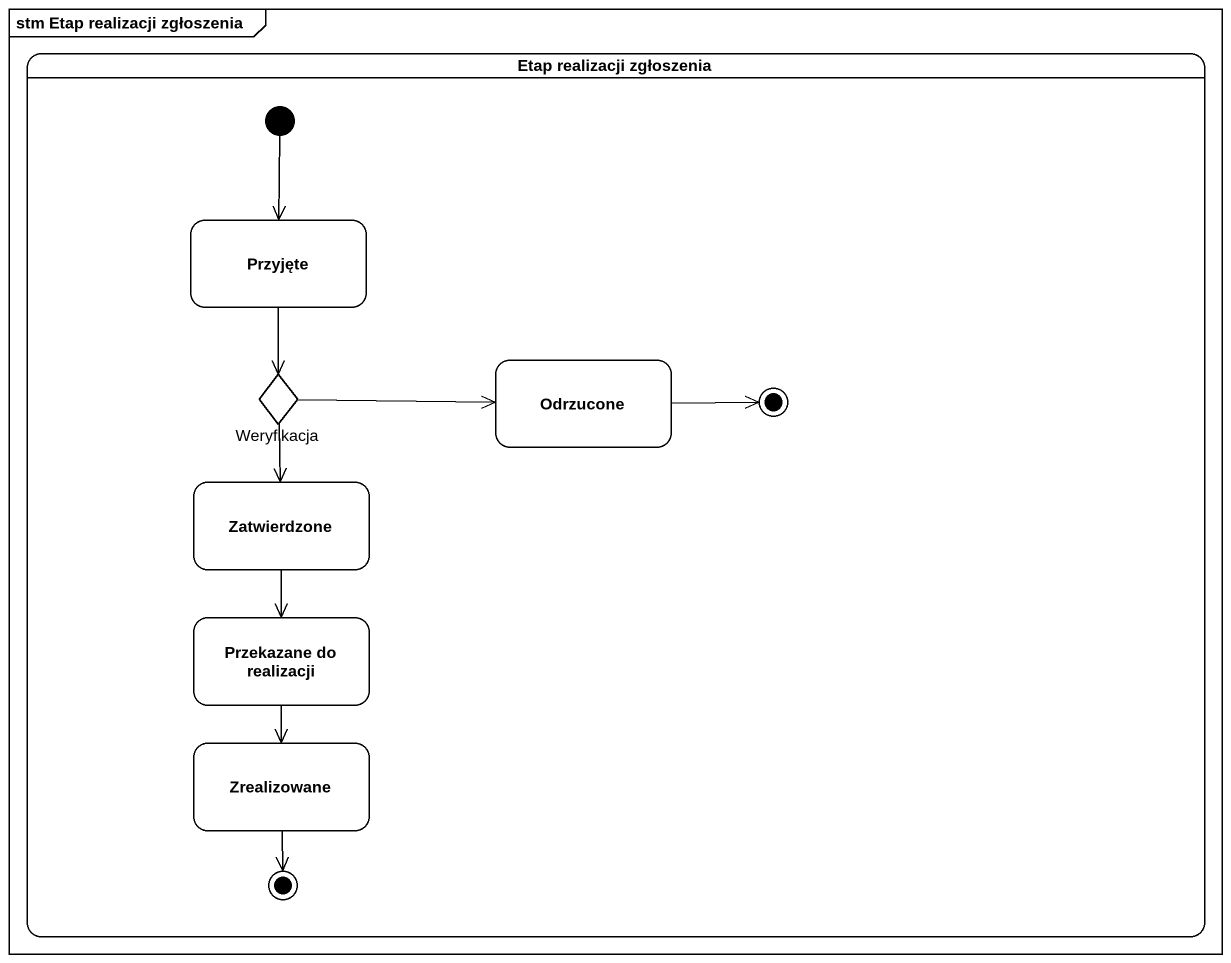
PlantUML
@startuml
mainframe stm Etap realizacji zgłoszenia
hide empty description
state "Etap realizacji zgłoszenia" as Etap_realizacji_zgłoszenia {
  state Przyjęte
  state Weryfikacja <<choice>>
  state Odrzucone
  state final1 <<end>>
  state Zatwierdzone
  state "Przekazane do realizacji" as Przekazane_do_realizacji
  state Zrealizowane
  state final2 <<end>>
  [*] --> Przyjęte
}
Przyjęte --> Weryfikacja
Weryfikacja -right-> Odrzucone
Weryfikacja --> Zatwierdzone
Odrzucone -right-> final1
Zatwierdzone --> Przekazane_do_realizacji
Przekazane_do_realizacji --> Zrealizowane
Zrealizowane --> final2
@enduml
